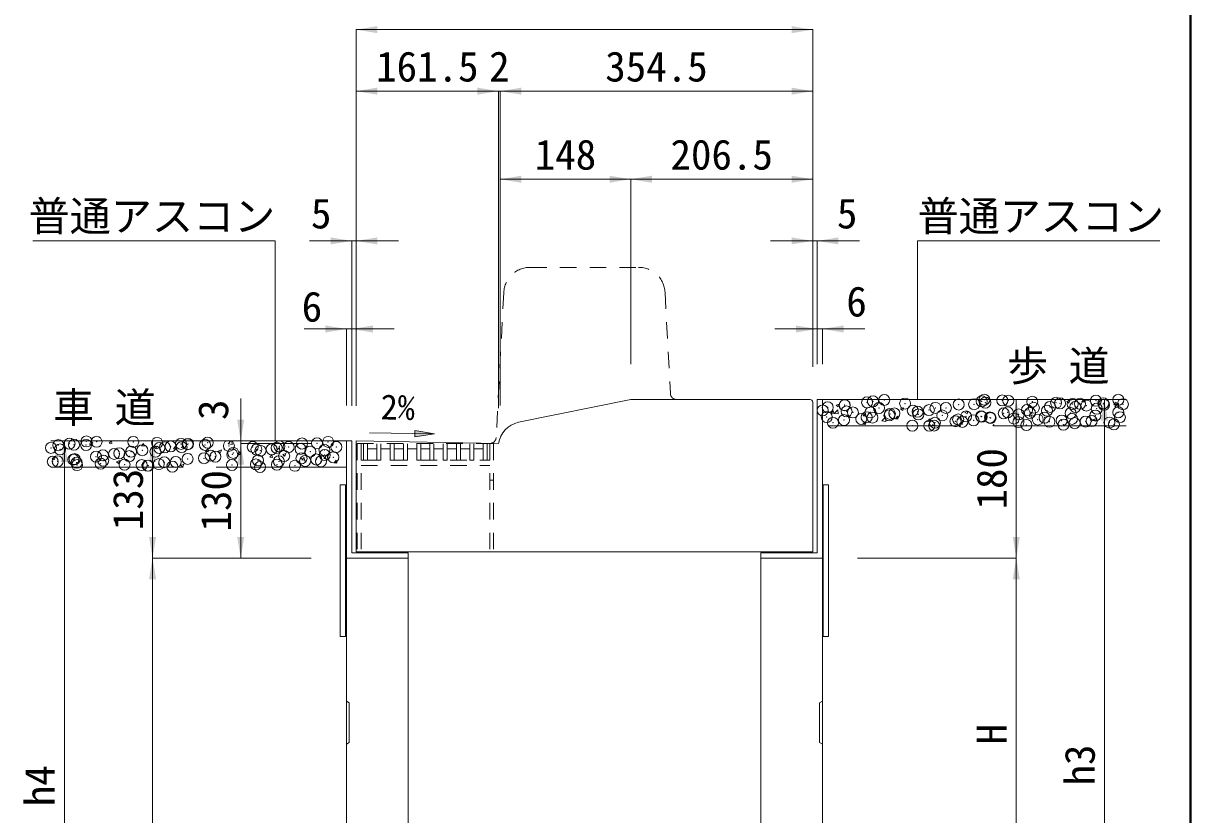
# Model space of a CAD drawing. Units: millimetres at full size. Extents: x 95 to 26200, y 7460 to 13400.
# Drawn here: x 7065 to 8390, y 11074 to 11972 of the extents above; entities that cross this region are included whole.
import ezdxf
from ezdxf.enums import TextEntityAlignment as Align

# ---------------------------------------------------------------- set-up
doc = ezdxf.new("R2010")
doc.units = ezdxf.units.MM
doc.header["$LTSCALE"] = 25
doc.header["$PDMODE"] = 32
doc.header["$PDSIZE"] = 12.5
doc.linetypes.add('DASHED', pattern=[7.5, 6, -1.5])
doc.linetypes.add('USER1', pattern=[1.35, 0.75, -0.6])
for name, color, linetype, lineweight in [('0_2', 7, 'Continuous', 20), ('プレート', 3, 'Continuous', 9), ('図枠', 7, 'Continuous', 5), ('寸法線', 7, 'Continuous', 13), ('引出線', 4, 'Continuous', 9), ('本体', 2, 'Continuous', 20), ('舗装・基礎', 7, 'Continuous', 20), ('ｸﾞﾚｰﾁﾝｸﾞ', 7, 'USER1', 9)]:
    doc.layers.add(name, color=color, linetype=linetype, lineweight=lineweight)
doc.layers.add('文字', color=7, linetype='Continuous')
doc.styles.add('ＭＳ ゴシック', font='')
doc.styles.get('ＭＳ ゴシック').set_extended_font_data('MS Gothic')

# ---------------------------------------------------------------- blocks, each defined once
blk = doc.blocks.new('filled_arrow')
at = {"color": 0, "linetype": 'Continuous', "lineweight": -2}
blk.add_solid([(7.5, 1.25), (0, 0), (7.5, -1.25)], dxfattribs=at)

msp = doc.modelspace()

# ---------------------------------------------------------------- hatches: boundary and pattern name
at = {"layer": '寸法線'}
msp.add_hatch(color=256, dxfattribs=at).paths.add_polyline_path([(7509.23, 11510.02), (7509.1, 11502.52), (7531.66, 11505.88)])

# ---------------------------------------------------------------- linework, layer by layer
at = {"layer": 'プレート'}
for p, q in [((7965.69, 11545.07), (7971.69, 11545.07)), ((7965.69, 11545.07), (7965.69, 11371.07)), ((7971.69, 11545.07), (7971.69, 10715.07)), ((7431.69, 11498.07), (7437.69, 11498.07)), ((7431.69, 11498.07), (7431.69, 11365.07)), ((7437.69, 11498.07), (7437.69, 11371.07)), ((7424.69, 11448.07), (7430.69, 11448.07)), ((7424.69, 11448.07), (7424.69, 11276.07)), ((7430.69, 11448.07), (7430.69, 11276.07)), ((7972.69, 11448.07), (7978.69, 11448.07)), ((7972.69, 11448.07), (7972.69, 11276.07)), ((7978.69, 11448.07), (7978.69, 11276.07)), ((7437.69, 11371.07), (7501.69, 11371.07)), ((7501.69, 11371.07), (7501.69, 11365.07)), ((7901.69, 11371.07), (7965.69, 11371.07)), ((7901.69, 11371.07), (7901.69, 11365.07)), ((7424.69, 11276.07), (7430.69, 11276.07)), ((7972.69, 11276.07), (7978.69, 11276.07))]:
    msp.add_line(p, q, dxfattribs=at)
at = {"layer": '図枠', "lineweight": 40}
msp.add_line((8389.53, 7659.96), (8389.53, 13199.96), dxfattribs=at)
at = {"layer": '寸法線'}
for p, q in [((7960.69, 11964.89), (7442.69, 11964.89)), ((7442.69, 11537.88), (7442.69, 11964.89)), ((7960.69, 11582.07), (7960.69, 11964.89)), ((7442.69, 11895.08), (7604.19, 11895.08)), ((7442.69, 11538.07), (7442.69, 11895.08)), ((7556.19, 11895.08), (7654.19, 11895.08)), ((7604.19, 11535.02), (7604.19, 11895.08)), ((7604.19, 11535.02), (7604.19, 11895.08)), ((7960.69, 11895.08), (7606.19, 11895.08)), ((7606.19, 11538.07), (7606.19, 11895.08)), ((7606.19, 11538.07), (7606.19, 11895.08)), ((7960.69, 11582.07), (7960.69, 11895.08)), ((7754.19, 11795.08), (7606.19, 11795.08)), ((7606.19, 11538.07), (7606.19, 11795.08)), ((7960.69, 11795.08), (7754.19, 11795.08)), ((7754.19, 11585.07), (7754.19, 11795.08)), ((7754.19, 11585.07), (7754.19, 11795.08)), ((7960.69, 11582.07), (7960.69, 11795.08)), ((7490.69, 11725.08), (7389.69, 11725.08)), ((7437.69, 11537.97), (7437.69, 11725.08)), ((7442.69, 11537.88), (7442.69, 11725.08)), ((8013.69, 11725.08), (7912.69, 11725.08)), ((7960.69, 11585.07), (7960.69, 11725.08)), ((7965.69, 11585.07), (7965.69, 11725.08)), ((7383.69, 11625.08), (7485.69, 11625.08)), ((7431.69, 11538.07), (7431.69, 11625.08)), ((7437.69, 11537.97), (7437.69, 11625.08)), ((8019.69, 11625.08), (7917.69, 11625.08)), ((7965.69, 11585.07), (7965.69, 11625.08)), ((7971.69, 11585.07), (7971.69, 11625.08)), ((7311.69, 11546.07), (7311.69, 11447.07)), ((7997.69, 11545.07), (8191.69, 11545.07)), ((7997.69, 11545.07), (8291.69, 11545.07)), ((8191.69, 11545.07), (8191.69, 11365.07)), ((8291.69, 11545.07), (8291.69, 10715.07)), ((7111.69, 11498.07), (7111.69, 10715.07)), ((7391.69, 11498.07), (7111.69, 11498.07)), ((7211.69, 11498.07), (7211.69, 11365.07)), ((7391.69, 11498.07), (7211.69, 11498.07)), ((7391.69, 11498.07), (7311.69, 11498.07)), ((7391.69, 11495.07), (7311.69, 11495.07)), ((7311.69, 11495.07), (7311.69, 11365.07)), ((7391.69, 11495.07), (7311.69, 11495.07)), ((7391.69, 11365.07), (7211.69, 11365.07)), ((7211.69, 11365.07), (7211.69, 10715.07)), ((7391.69, 11365.07), (7211.69, 11365.07)), ((7391.69, 11365.07), (7311.69, 11365.07)), ((8011.69, 11365.07), (8191.69, 11365.07)), ((8011.69, 11365.07), (8191.69, 11365.07)), ((8191.69, 11365.07), (8191.69, 10965.07))]:
    msp.add_line(p, q, dxfattribs=at)
at = {"layer": '寸法線', "lineweight": 9}
msp.add_line((7531.66, 11505.88), (7457.65, 11507.16), dxfattribs=at)
at = {"layer": '寸法線'}
msp.add_lwpolyline([(7509.23, 11510.02), (7509.1, 11502.52), (7531.66, 11505.88)], close=True, dxfattribs=at)
at = {"layer": '引出線'}
for points in [[(7350.82, 11498.07), (7350.82, 11725.08), (7075.98, 11725.08)], [(8079.69, 11545.07), (8079.69, 11725.08), (8354.53, 11725.08)]]:
    msp.add_lwpolyline(points, dxfattribs=at)
at = {"layer": '本体', "linetype": 'USER1'}
for p, q in [((7640.15, 11695.07), (7763.22, 11695.07)), ((7610.19, 11666.65), (7601.52, 11501.83)), ((7793.18, 11666.64), (7799.19, 11552.07))]:
    msp.add_line(p, q, dxfattribs=at)
at = {"layer": '本体'}
for p, q in [((7626.92, 11519.28), (7754.19, 11545.07)), ((7754.19, 11545.07), (7957.69, 11545.07)), ((7960.69, 11542.07), (7960.69, 11372.07)), ((7442.69, 11498.07), (7604.19, 11495.02)), ((7442.69, 11498.07), (7442.69, 11372.07)), ((7431.69, 11365.07), (7501.69, 11365.07)), ((7431.69, 11365.07), (7431.69, 10715.07)), ((7442.69, 11372.07), (7960.69, 11372.07)), ((7501.69, 11365.07), (7501.69, 11059.11)), ((7901.69, 11365.07), (7971.69, 11365.07)), ((7901.69, 11365.07), (7901.69, 11059.11)), ((7971.69, 11365.07), (7971.69, 10715.07)), ((7434.89, 11200.67), (7431.69, 11202.67)), ((7434.89, 11200.67), (7434.89, 11155.67)), ((7968.49, 11200.67), (7971.69, 11202.67)), ((7968.49, 11200.67), (7968.49, 11155.67)), ((7434.89, 11155.67), (7431.69, 11153.67)), ((7968.49, 11155.67), (7971.69, 11153.67))]:
    msp.add_line(p, q, dxfattribs=at)
at = {"layer": '本体', "linetype": 'USER1'}
for centre, radius, start, end in [((7640.15, 11665.07), 30, 90, 176.98721), ((7763.22, 11665.07), 30, 3.00227, 90), ((7806.19, 11552.07), 7, 180, 270), ((7594.53, 11502.2), 7, 268.91549, 356.98721)]:
    msp.add_arc(centre, radius, start, end, dxfattribs=at)
at = {"layer": '本体'}
for centre, radius, start, end in [((7957.69, 11542.07), 3, 0, 90), ((7633.77, 11490.07), 30, 103.19223, 170.39612)]:
    msp.add_arc(centre, radius, start, end, dxfattribs=at)
at = {"layer": '舗装・基礎', "color": 3}
for p, q in [((8316.4, 11545.07), (7971.69, 11545.07)), ((7096.36, 11498.07), (7431.69, 11498.07))]:
    msp.add_line(p, q, dxfattribs=at)
at = {"layer": '舗装・基礎'}
for p, q in [((7987.25, 11538.42), (7989.77, 11536.72)), ((7987.26, 11538.45), (7990.82, 11539.82)), ((7989.77, 11536.71), (7990.8, 11539.78)), ((8178.31, 11545.07), (8178.47, 11544.96)), ((8178.47, 11544.96), (8178.51, 11545.07)), ((8248.95, 11542.6), (8251.47, 11540.89)), ((8248.96, 11542.63), (8252.52, 11544)), ((8250.08, 11545.07), (8253.94, 11544.47)), ((8251.48, 11540.89), (8252.51, 11543.96)), ((8253.93, 11544.47), (8253.86, 11545.07)), ((8266.03, 11542.33), (8268.34, 11545.07)), ((8266.03, 11542.33), (8269.07, 11542.06)), ((8269.05, 11542.06), (8268.49, 11545.07)), ((8302.47, 11539.14), (8304.92, 11542.06)), ((8302.47, 11539.14), (8305.51, 11538.87)), ((8303.63, 11536.77), (8308.15, 11536.07)), ((8303.64, 11536.76), (8307.59, 11540.89)), ((8305.48, 11538.87), (8304.9, 11542.05)), ((8308.15, 11536.06), (8307.59, 11540.89)), ((7981.59, 11529.62), (7984.04, 11532.54)), ((7981.59, 11529.62), (7984.62, 11529.35)), ((7984.6, 11529.35), (7984.01, 11532.53)), ((7985.07, 11529.32), (7989.59, 11528.62)), ((7985.08, 11529.32), (7989.03, 11533.44)), ((7989.59, 11528.62), (7989.03, 11533.44)), ((8018.02, 11526.43), (8020.47, 11529.35)), ((8018.02, 11526.43), (8021.06, 11526.16)), ((8021.04, 11526.16), (8020.45, 11529.34)), ((8039.29, 11520.91), (8043.25, 11525.03)), ((8043.81, 11520.21), (8043.25, 11525.03)), ((8054.46, 11523.24), (8056.91, 11526.16)), ((8054.46, 11523.24), (8057.5, 11522.98)), ((8057.47, 11522.97), (8056.89, 11526.16)), ((8060.25, 11534.35), (8062.78, 11532.65)), ((8060.27, 11534.38), (8063.82, 11535.75)), ((8062.78, 11532.65), (8063.81, 11535.72)), ((8090.9, 11520.06), (8093.35, 11522.97)), ((8093.91, 11519.78), (8093.32, 11522.97)), ((8133.26, 11530.28), (8135.78, 11528.58)), ((8133.27, 11530.32), (8136.83, 11531.68)), ((8135.79, 11528.58), (8136.82, 11531.65)), ((8206.26, 11526.21), (8208.79, 11524.51)), ((8206.28, 11526.25), (8209.84, 11527.61)), ((8208.79, 11524.51), (8209.82, 11527.58)), ((8279.29, 11522.18), (8282.84, 11523.54)), ((8281.8, 11520.44), (8282.83, 11523.51)), ((8017.57, 11517.97), (8020.1, 11516.26)), ((8017.58, 11518), (8021.14, 11519.36)), ((8020.1, 11516.26), (8021.13, 11519.33)), ((8039.29, 11520.92), (8043.81, 11520.21)), ((8090.9, 11520.05), (8093.93, 11519.79)), ((8093.56, 11515.07), (8094.15, 11515.3)), ((8094.07, 11515.07), (8094.13, 11515.26)), ((8095.97, 11515.07), (8097.46, 11516.63)), ((8097.64, 11515.07), (8097.46, 11516.63)), ((8127.33, 11516.87), (8129.78, 11519.79)), ((8127.33, 11516.87), (8130.37, 11516.6)), ((8130.35, 11516.6), (8129.76, 11519.78)), ((8164.94, 11515.07), (8166.22, 11516.6)), ((8166.48, 11515.07), (8166.2, 11516.59)), ((8279.27, 11522.15), (8281.8, 11520.44)), ((7162.55, 11495.51), (7164.7, 11498.07)), ((7165.56, 11495.24), (7165.04, 11498.07)), ((7297.45, 11494.75), (7300.64, 11498.07)), ((7301.97, 11494.05), (7301.5, 11498.07)), ((7403.12, 11498.07), (7404.51, 11497.14)), ((7404.51, 11497.14), (7404.82, 11498.07)), ((7140.28, 11494.67), (7142.8, 11492.96)), ((7140.29, 11494.7), (7143.85, 11496.06)), ((7142.8, 11492.96), (7143.84, 11496.03)), ((7162.55, 11495.51), (7165.59, 11495.24)), ((7198.99, 11492.32), (7201.44, 11495.24)), ((7198.99, 11492.32), (7202.02, 11492.06)), ((7202, 11492.05), (7201.41, 11495.23)), ((7213.28, 11490.6), (7215.81, 11488.89)), ((7213.3, 11490.63), (7216.85, 11492)), ((7215.81, 11488.89), (7216.84, 11491.96)), ((7235.42, 11489.13), (7237.87, 11492.05)), ((7235.42, 11489.13), (7238.46, 11488.87)), ((7238.44, 11488.86), (7237.85, 11492.05)), ((7271.86, 11485.95), (7274.31, 11488.87)), ((7271.86, 11485.95), (7274.9, 11485.68)), ((7274.87, 11485.67), (7274.29, 11488.86)), ((7286.29, 11486.53), (7288.82, 11484.82)), ((7286.3, 11486.56), (7289.86, 11487.93)), ((7288.82, 11484.82), (7289.85, 11487.89)), ((7297.45, 11494.76), (7301.97, 11494.06)), ((7308.3, 11482.76), (7310.75, 11485.68)), ((7311.31, 11482.49), (7310.72, 11485.67)), ((7351.67, 11486.35), (7355.63, 11490.47)), ((7351.67, 11486.35), (7356.18, 11485.65)), ((7356.18, 11485.64), (7355.62, 11490.47)), ((7359.31, 11482.49), (7362.87, 11483.86)), ((7361.82, 11480.76), (7362.85, 11483.83)), ((7097.59, 11478.28), (7100.12, 11476.58)), ((7097.61, 11478.31), (7101.17, 11479.68)), ((7100.12, 11476.58), (7101.15, 11479.65)), ((7170.6, 11474.21), (7173.13, 11472.51)), ((7170.61, 11474.25), (7174.17, 11475.61)), ((7173.13, 11472.51), (7174.16, 11475.58)), ((7243.61, 11470.14), (7246.13, 11468.44)), ((7243.62, 11470.18), (7247.18, 11471.54)), ((7246.13, 11468.44), (7247.16, 11471.51)), ((7308.3, 11482.76), (7311.33, 11482.49)), ((7344.74, 11479.57), (7347.18, 11482.49)), ((7344.74, 11479.57), (7347.77, 11479.3)), ((7347.75, 11479.3), (7347.16, 11482.48)), ((7359.3, 11482.46), (7361.82, 11480.76)), ((7381.17, 11476.38), (7383.62, 11479.3)), ((7381.17, 11476.38), (7384.21, 11476.12)), ((7384.18, 11476.11), (7383.6, 11479.3)), ((7405.88, 11477.94), (7410.4, 11477.24)), ((7405.89, 11477.94), (7409.84, 11482.06)), ((7410.4, 11477.24), (7409.84, 11482.06)), ((7417.61, 11473.2), (7420.06, 11476.11)), ((7417.61, 11473.19), (7420.65, 11472.93)), ((7420.62, 11472.92), (7420.03, 11476.11))]:
    msp.add_line(p, q, dxfattribs=at)
at = {"layer": '舗装・基礎', "color": 3, "linetype": 'DASHED', "lineweight": 9}
for p, q in [((8316.4, 11515.07), (7971.69, 11515.07)), ((7096.36, 11468.07), (7431.69, 11468.07))]:
    msp.add_line(p, q, dxfattribs=at)
at = {"layer": '舗装・基礎'}
for p in [(8041.86, 11544.56), (8155.54, 11544.75), (8175.82, 11543.92), (8182.66, 11543.6), (8281.99, 11543.72), (8307.54, 11544.7), (7972.01, 11532.62), (7977.82, 11536.13), (7996.8, 11538.57), (7997.06, 11538.66), (7999.13, 11531.48), (8006.3, 11530.31), (8022.46, 11541.82), (8026.25, 11530.33), (8029.15, 11542.88), (8035.93, 11535.39), (8065.56, 11540.48), (8074.31, 11532.29), (8079.82, 11531.28), (8092.54, 11532.95), (8099.97, 11535.55), (8111.78, 11535.48), (8126.36, 11539.36), (8143.86, 11539.71), (8152.44, 11542.93), (8156.58, 11541.38), (8181.96, 11530.51), (8203.87, 11533.08), (8209.77, 11542.46), (8211.59, 11535.6), (8226.49, 11532.31), (8229.95, 11536.66), (8236.89, 11541.31), (8241.21, 11540.68), (8255.61, 11539.91), (8258.58, 11536.53), (8264.01, 11540.17), (8271.29, 11538.21), (8283.01, 11534.61), (8290.53, 11540.74), (8291.13, 11539.02), (8307.46, 11530.39), (8312.64, 11539.7), (7976.68, 11525.22), (7983.7, 11518.62), (7996.19, 11521.66), (8015.78, 11522.85), (8021.85, 11524.91), (8028.5, 11524.52), (8047.74, 11527.05), (8048.23, 11528.72), (8053.37, 11529.19), (8080.48, 11528.04), (8099.36, 11518.64), (8107.6, 11526.9), (8122.71, 11520.34), (8125.74, 11522.44), (8130.5, 11519.67), (8134.72, 11525.75), (8143.21, 11521.35), (8151.82, 11526.02), (8152.34, 11525.42), (8161.84, 11524.6), (8162.45, 11523.88), (8177.48, 11529.27), (8188.96, 11523.46), (8194.13, 11519.36), (8194.54, 11528.1), (8207.25, 11529.78), (8216.08, 11522.31), (8223.76, 11524.44), (8229.33, 11519.75), (8243.19, 11521.17), (8253.39, 11529.53), (8254.99, 11523), (8257.93, 11518.17), (8270.31, 11520.02), (8277.17, 11520.71), (8281.38, 11526.81), (8297.43, 11518.88), (8302.41, 11516.83), (8309.25, 11524.93), (8073.7, 11515.38), (8093.08, 11515.25), (8098.41, 11515.45), (8203.25, 11516.17), (8245.21, 11516.5), (7096.39, 11490.17), (7104.71, 11493.2), (7117.43, 11494.87), (7122.48, 11493.75), (7136.31, 11493.41), (7136.67, 11497.4), (7148.14, 11497), (7189.76, 11496.96), (7216.87, 11495.81), (7225.65, 11490.73), (7232.14, 11491.7), (7243.99, 11494.67), (7244.59, 11490.88), (7251.38, 11494.23), (7252.03, 11494.53), (7271.11, 11493.52), (7274.22, 11495.97), (7298.23, 11492.38), (7325.35, 11491.23), (7355.62, 11491.84), (7366.1, 11491.05), (7381.28, 11495.09), (7398.18, 11495.28), (7410.9, 11496.95), (7420.25, 11491.09), (7106.69, 11488.32), (7123.3, 11477.37), (7147.52, 11480.09), (7155.39, 11481.59), (7168.1, 11483.27), (7173.9, 11483.9), (7185.34, 11480.71), (7187.34, 11485.8), (7199.99, 11487.47), (7214.97, 11485.8), (7219.43, 11490.02), (7251.41, 11477.62), (7270.1, 11478.42), (7277.5, 11481.2), (7282.82, 11480.09), (7302.06, 11482.62), (7303.15, 11484.45), (7329.54, 11488.26), (7334.14, 11486.85), (7346.86, 11488.52), (7352.46, 11490.09), (7361, 11480.92), (7379.58, 11488.94), (7380.66, 11478.18), (7390.62, 11486), (7397.54, 11476.92), (7406.7, 11487.79), (7407.05, 11481.99), (7416.77, 11479.45), (7098.51, 11474.44), (7104.07, 11474.83), (7121.86, 11476.84), (7125.63, 11473.29), (7126.09, 11470.54), (7152.74, 11472.15), (7155.72, 11475.63), (7179.86, 11471), (7199.37, 11470.56), (7206.06, 11469.99), (7206.98, 11469.86), (7218.78, 11471.66), (7225.03, 11473.81), (7234.1, 11468.71), (7238.02, 11474.19), (7301.75, 11470.74), (7328.92, 11471.35), (7331.37, 11475.83), (7333.5, 11468.49), (7352.74, 11471.02), (7355, 11474.93), (7373.17, 11469.76), (7384.82, 11475.24), (7402.8, 11474.85)]:
    msp.add_point(p, dxfattribs=at)
at = {"layer": 'ｸﾞﾚｰﾁﾝｸﾞ'}
for p, q in [((7443.69, 11495.07), (7598.69, 11495.07)), ((7443.69, 11495.07), (7443.69, 11372.07)), ((7448.19, 11495.07), (7448.19, 11372.07)), ((7451.19, 11476.07), (7451.19, 11495.07)), ((7455.69, 11476.07), (7455.69, 11495.07)), ((7466.24, 11489.07), (7455.69, 11489.07)), ((7466.24, 11476.07), (7466.24, 11495.07)), ((7470.74, 11476.07), (7470.74, 11495.07)), ((7481.34, 11489.07), (7470.74, 11489.07)), ((7481.3, 11476.07), (7481.3, 11495.07)), ((7485.8, 11476.07), (7485.8, 11495.07)), ((7496.4, 11489.07), (7485.8, 11489.07)), ((7496.35, 11476.07), (7496.35, 11495.07)), ((7500.85, 11476.07), (7500.85, 11495.07)), ((7511.45, 11489.07), (7500.85, 11489.07)), ((7511.41, 11476.07), (7511.41, 11495.07)), ((7515.91, 11476.07), (7515.91, 11495.07)), ((7526.51, 11489.07), (7515.91, 11489.07)), ((7526.46, 11476.07), (7526.46, 11495.07)), ((7530.96, 11476.07), (7530.96, 11495.07)), ((7541.56, 11489.07), (7530.96, 11489.07)), ((7541.52, 11476.07), (7541.52, 11495.07)), ((7546.02, 11476.07), (7546.02, 11495.07)), ((7556.62, 11489.07), (7546.02, 11489.07)), ((7556.58, 11476.07), (7556.58, 11495.07)), ((7561.07, 11476.07), (7561.07, 11495.07)), ((7571.68, 11489.07), (7561.07, 11489.07)), ((7571.63, 11476.07), (7571.63, 11495.07)), ((7576.13, 11476.07), (7576.13, 11495.07)), ((7586.73, 11489.07), (7576.13, 11489.07)), ((7586.69, 11476.07), (7586.69, 11495.07)), ((7591.19, 11476.07), (7591.19, 11495.07)), ((7594.19, 11495.07), (7594.19, 11372.07)), ((7598.69, 11495.07), (7598.69, 11372.07)), ((7448.19, 11476.07), (7594.19, 11476.07)), ((7448.19, 11470.07), (7594.19, 11470.07)), ((7455.69, 11476.07), (7451.19, 11476.07)), ((7470.74, 11476.07), (7466.24, 11476.07)), ((7485.8, 11476.07), (7481.3, 11476.07)), ((7500.85, 11476.07), (7496.35, 11476.07)), ((7515.91, 11476.07), (7511.41, 11476.07)), ((7530.96, 11476.07), (7526.46, 11476.07)), ((7546.02, 11476.07), (7541.52, 11476.07)), ((7561.07, 11476.07), (7556.58, 11476.07)), ((7576.13, 11476.07), (7571.63, 11476.07)), ((7591.19, 11476.07), (7586.69, 11476.07)), ((7594.19, 11453.57), (7598.69, 11453.57))]:
    msp.add_line(p, q, dxfattribs=at)

# ---------------------------------------------------------------- block references
at = {"layer": '寸法線', "xscale": 3.2, "yscale": 3.2}
for p in [(7442.69, 11964.89), (7442.69, 11895.08), (7606.19, 11895.08), (7606.19, 11895.08), (7606.19, 11795.08), (7754.19, 11795.08), (7442.69, 11725.08), (7965.69, 11725.08), (7437.69, 11625.08), (7971.69, 11625.08)]:
    msp.add_blockref('filled_arrow', p, dxfattribs=at)
for p, rotation in [((7960.69, 11964.89), 180), ((7604.19, 11895.08), 180), ((7604.19, 11895.08), 180), ((7960.69, 11895.08), 180), ((7754.19, 11795.08), 180), ((7960.69, 11795.08), 180), ((7437.69, 11725.08), 180), ((7960.69, 11725.08), 180), ((7431.69, 11625.08), 180), ((7965.69, 11625.08), 180), ((8191.69, 11545.07), 270), ((8291.69, 11545.07), 270), ((7311.69, 11498.07), 90), ((7111.69, 11498.07), 270), ((7211.69, 11498.07), 270), ((7311.69, 11495.07), 270), ((7311.69, 11495.07), 270), ((7211.69, 11365.07), 90), ((7311.69, 11365.07), 90), ((8191.69, 11365.07), 90), ((7211.69, 11365.07), 270), ((8191.69, 11365.07), 270)]:
    msp.add_blockref('filled_arrow', p, dxfattribs=dict(at, rotation=rotation))
at = {"layer": '引出線', "xscale": 0.133, "yscale": 0.133, "rotation": 90}
for p in [(8079.69, 11545.07), (7350.82, 11498.07)]:
    msp.add_blockref('filled_arrow', p, dxfattribs=at)

# ---------------------------------------------------------------- texts
at = {"layer": '0_2', "style": 'ＭＳ ゴシック'}
msp.add_text('2%', height=28.48, rotation=359, dxfattribs=at).set_placement((7489.91, 11536.38), align=Align.MIDDLE_CENTER)
at = {"layer": '寸法線', "style": 'ＭＳ ゴシック'}
for s, p in [('161.5', (7523.44, 11923.08)), ('2', (7605.19, 11923.08)), ('354.5', (7783.44, 11923.08)), ('148', (7680.19, 11823.08)), ('206.5', (7857.44, 11823.08)), ('5', (7402.98, 11756.33)), ('5', (7999.78, 11756.33)), ('6', (8010.46, 11656.33)), ('6', (7392.52, 11650.48))]:
    msp.add_text(s, height=34.18, dxfattribs=at).set_placement(p, align=Align.MIDDLE_CENTER)
for s, p in [('3', (7280.44, 11533.4)), ('180', (8163.69, 11455.07)), ('133', (7183.69, 11431.57)), ('130', (7283.69, 11430.07)), ('H', (8163.69, 11165.07)), ('h3', (8263.69, 11130.07)), ('h4', (7083.69, 11106.57))]:
    msp.add_text(s, height=34.18, rotation=90, dxfattribs=at).set_placement(p, align=Align.MIDDLE_CENTER)
at = {"layer": '引出線', "style": 'ＭＳ ゴシック'}
msp.add_text('普通アスコン', height=34.18, dxfattribs=at).set_placement((7350.82, 11770.29), align=Align.TOP_RIGHT)
msp.add_text('普通アスコン', height=34.18, dxfattribs=at).set_placement((8079.69, 11770.29), align=Align.TOP_LEFT)
at = {"layer": '文字', "style": 'ＭＳ ゴシック'}
for s, p in [('歩 道', (8239.4, 11583.15)), ('車 道', (7156.99, 11535.94))]:
    msp.add_text(s, height=34.18, dxfattribs=at).set_placement(p, align=Align.MIDDLE_CENTER)

doc.saveas('drawing.dxf')
